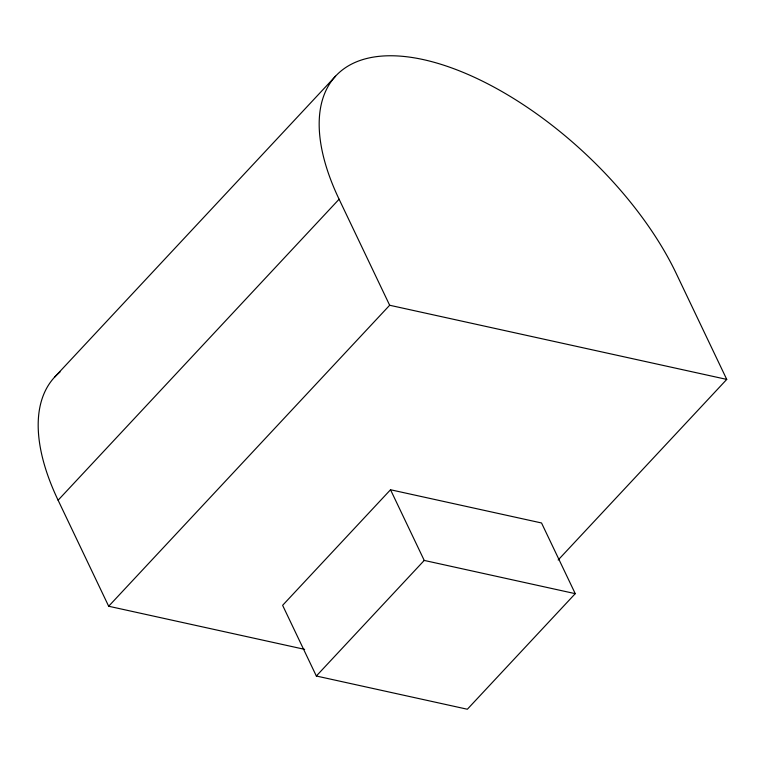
<?xml version="1.0" encoding="UTF-8"?>
<svg xmlns="http://www.w3.org/2000/svg" width="765" height="765" viewBox="0 0 765 765"><rect width="100%" height="100%" fill="white"/><g stroke="black" fill="none" stroke-linecap="round" stroke-linejoin="round"><path stroke-width="1.15" d="M54.573 377.183L335.558 76.184M304.633 649.351L108.678 606.243L58.102 500.214L339.096 199.225A235.056 113.411 43 0 1 423.351 59.603A235.056 113.411 43 0 1 676.183 273.392L726.75 379.411L558.154 560.009M108.678 606.243L389.662 305.254L726.75 379.411M390.523 489.753L282.62 605.325L316.337 676.011L467.348 709.241L575.251 593.659L541.534 522.973L390.523 489.753L424.231 560.429L575.251 593.659M316.337 676.011L424.231 560.429M339.096 199.225L389.662 305.254M58.102 500.214A235.056 113.411 43 0 1 60.033 372.01"/></g></svg>
